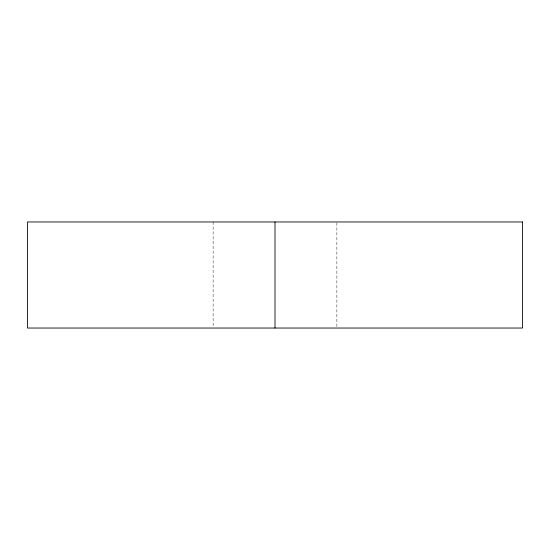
<?xml version="1.0" encoding="UTF-8"?>
<svg xmlns="http://www.w3.org/2000/svg" width="550" height="550" viewBox="0 0 550 550"><rect width="100%" height="100%" fill="white"/><g stroke="black" fill="none" stroke-linecap="round" stroke-linejoin="round"><path stroke-width="0.41" stroke-dasharray="2.75 2.06" d="M336.875 222.819L336.875 327.181M213.125 221.966L213.125 327.181"/><path stroke-width="0.82" d="M275 221.966L275 328.034M522.5 221.966L27.5 221.966L27.5 328.034L522.5 328.034L522.5 221.966"/></g></svg>
